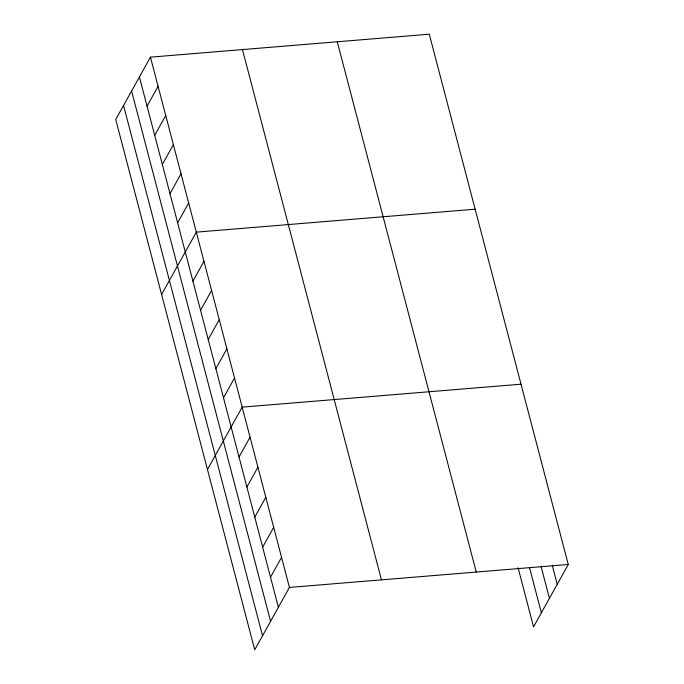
<?xml version="1.0" encoding="UTF-8"?>
<svg xmlns="http://www.w3.org/2000/svg" width="684" height="684" viewBox="0 0 684 684"><rect width="100%" height="100%" fill="white"/><g stroke="black" fill="none" stroke-linecap="round" stroke-linejoin="round"><path stroke-width="1.03" d="M150.446 57.157L115.733 119.52L254.722 649.8L289.435 587.436L150.446 57.157L429.278 34.2L568.267 564.48L533.554 626.843L518.07 567.746M147.051 106.14L158.09 86.321M154.704 135.304L165.733 115.485M162.347 164.468L173.377 144.649M169.991 193.64L181.021 173.822M177.635 222.804L188.664 202.986M161.595 294.513L196.308 232.15L475.149 209.193M192.922 281.133L203.952 261.314M200.566 310.297L211.595 290.478M208.21 339.461L219.239 319.642M215.853 368.625L226.883 348.814M223.497 397.797L234.526 377.978M207.466 469.506L242.179 407.142L521.011 384.186M239.024 457.006L250.053 437.187M246.898 487.059L257.928 467.24M254.773 517.104L265.802 497.285M262.647 547.157L273.677 527.338M270.522 577.202L281.551 557.383M289.435 587.436L568.267 564.48M552.253 565.266L557.238 584.298M541.027 566.284L549.423 598.338M529.561 567.729L541.369 612.804M337.263 41.775L476.252 572.055M242.461 49.581L381.45 579.861M139.408 76.976L278.397 607.255M131.593 91.015L270.582 621.294M123.547 105.481L262.536 635.761"/></g></svg>
